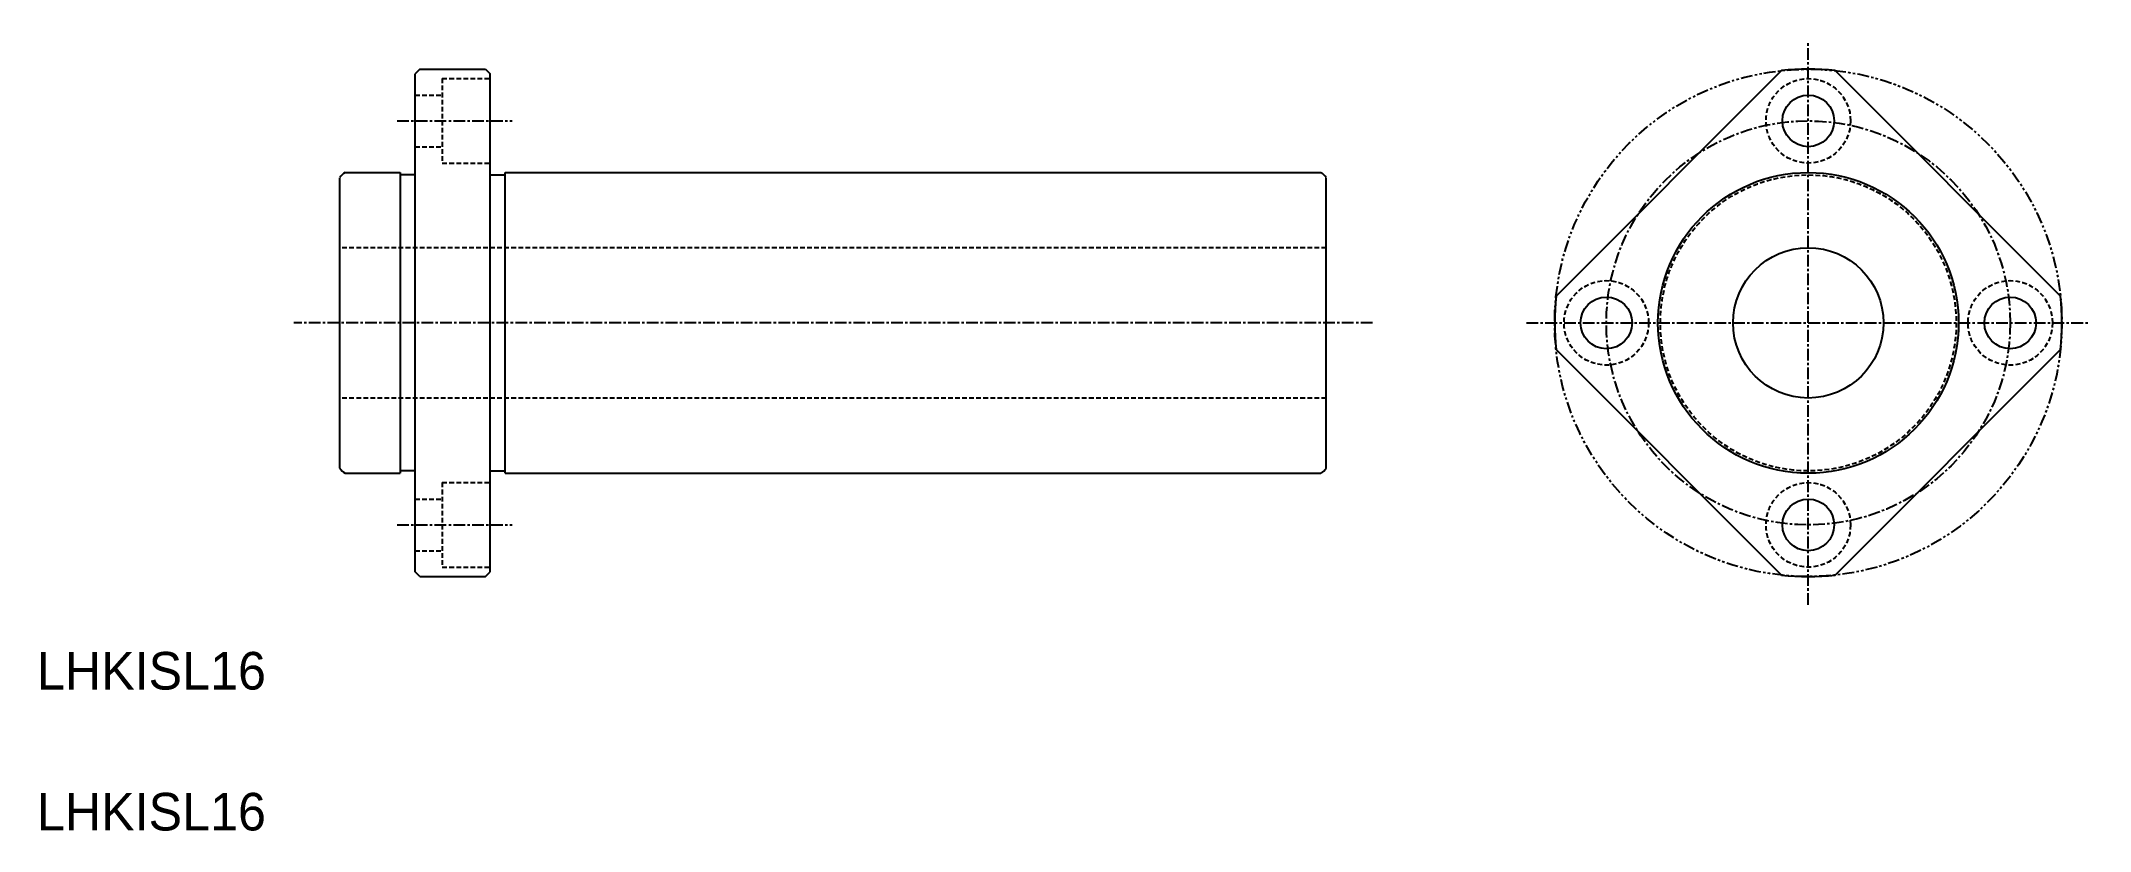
# Model space of a CAD drawing. Extents: x 257 to 475, y 126 to 210.
import ezdxf

# ---------------------------------------------------------------- set-up
doc = ezdxf.new("R2010")
doc.units = 0
for name, pattern in [('CENTER', [2, 1.25, -0.25, 0.25, -0.25]), ('DASHED', [0.75, 0.5, -0.25]), ('PHANTOM', [2.5, 1.25, -0.25, 0.25, -0.25, 0.25, -0.25])]:
    doc.linetypes.add(name, pattern=pattern)
doc.layers.get('0').update_dxf_attribs({"linetype": 'CONTINUOUS'})
doc.layers.add('CENTER', color=1, linetype='CENTER')

msp = doc.modelspace()

# ---------------------------------------------------------------- linework, layer by layer
at = {"color": 7, "linetype": 'CONTINUOUS'}
for p, q in [((297.18, 207.13), (296.68, 206.63)), ((296.68, 153.63), (296.68, 206.63)), ((297.18, 207.13), (304.18, 207.13)), ((304.18, 207.13), (304.68, 206.63)), ((304.68, 153.63), (304.68, 206.63)), ((442.16, 206.98), (418.16, 182.98)), ((471.86, 182.98), (447.86, 206.98)), ((288.68, 164.67), (288.68, 195.58)), ((289.22, 196.13), (295.08, 196.13)), ((295.08, 196.13), (295.08, 164.13)), ((296.68, 195.88), (295.08, 195.88)), ((304.68, 195.88), (306.28, 195.88)), ((306.28, 196.13), (393.13, 196.13)), ((306.28, 164.13), (306.28, 196.13)), ((393.68, 164.67), (393.68, 195.58)), ((442.16, 153.28), (418.16, 177.28)), ((471.86, 177.28), (447.86, 153.28)), ((289.22, 164.13), (295.08, 164.13)), ((296.68, 164.38), (295.08, 164.38)), ((304.68, 164.38), (306.28, 164.38)), ((306.28, 164.13), (393.13, 164.13)), ((297.18, 153.13), (296.68, 153.63)), ((297.18, 153.13), (304.18, 153.13)), ((304.18, 153.13), (304.68, 153.63))]:
    msp.add_line(p, q, dxfattribs=at)
at = {"color": 3, "linetype": 'DASHED'}
for p, q in [((299.58, 206.13), (299.58, 197.13)), ((299.58, 206.13), (304.68, 206.13)), ((296.68, 204.38), (299.58, 204.38)), ((296.68, 198.88), (299.58, 198.88)), ((299.58, 197.13), (304.68, 197.13)), ((393.68, 188.13), (288.68, 188.13)), ((393.68, 172.13), (288.68, 172.13)), ((299.58, 163.13), (299.58, 154.13)), ((299.58, 163.13), (304.68, 163.13)), ((296.68, 161.38), (299.58, 161.38)), ((296.68, 155.88), (299.58, 155.88)), ((299.58, 154.13), (304.68, 154.13))]:
    msp.add_line(p, q, dxfattribs=at)
at = {"color": 3, "linetype": 'PHANTOM'}
msp.add_circle((445.01, 180.13), 27, dxfattribs=at)
at = {"color": 3, "linetype": 'DASHED'}
for centre, radius in [((445.01, 201.63), 4.5), ((445.01, 180.13), 15.75), ((423.51, 180.13), 4.5), ((466.51, 180.13), 4.5), ((445.01, 158.63), 4.5)]:
    msp.add_circle(centre, radius, dxfattribs=at)
at = {"color": 7, "linetype": 'CONTINUOUS'}
for centre, radius in [((445.01, 201.63), 2.75), ((445.01, 180.13), 16), ((445.01, 180.13), 8), ((423.51, 180.13), 2.75), ((466.51, 180.13), 2.75), ((445.01, 158.63), 2.75)]:
    msp.add_circle(centre, radius, dxfattribs=at)
for centre, radius, start, end in [((445.01, 180.13), 27, 83.9424, 96.0576), ((289.83, 194.98), 1.3, 117.7958, 152.2042), ((392.53, 194.98), 1.3, 27.7958, 62.2042), ((445.01, 180.13), 27, 173.9424, 186.0576), ((445.01, 180.13), 27, 353.9424, 6.0576), ((289.83, 165.28), 1.3, 207.7958, 242.2042), ((392.53, 165.28), 1.3, 297.7958, 332.2042), ((445.01, 180.13), 27, 263.9424, 276.0576)]:
    msp.add_arc(centre, radius, start, end, dxfattribs=at)
at = {"layer": 'CENTER', "color": 1, "linetype": 'CENTER'}
for p, q in [((445.01, 150.13), (445.01, 210.13)), ((294.76, 201.63), (307.03, 201.63)), ((398.61, 180.13), (283.78, 180.13)), ((415.01, 180.13), (475.01, 180.13)), ((294.76, 158.63), (307.03, 158.63))]:
    msp.add_line(p, q, dxfattribs=at)
msp.add_circle((445.01, 180.13), 21.5, dxfattribs=at)

# ---------------------------------------------------------------- texts
at = {"color": 7, "linetype": 'CONTINUOUS'}
for p in [(256.42, 141.11), (256.42, 126.11)]:
    msp.add_text('LHKISL16', height=4, dxfattribs=at).set_placement(p)

doc.saveas('drawing.dxf')
